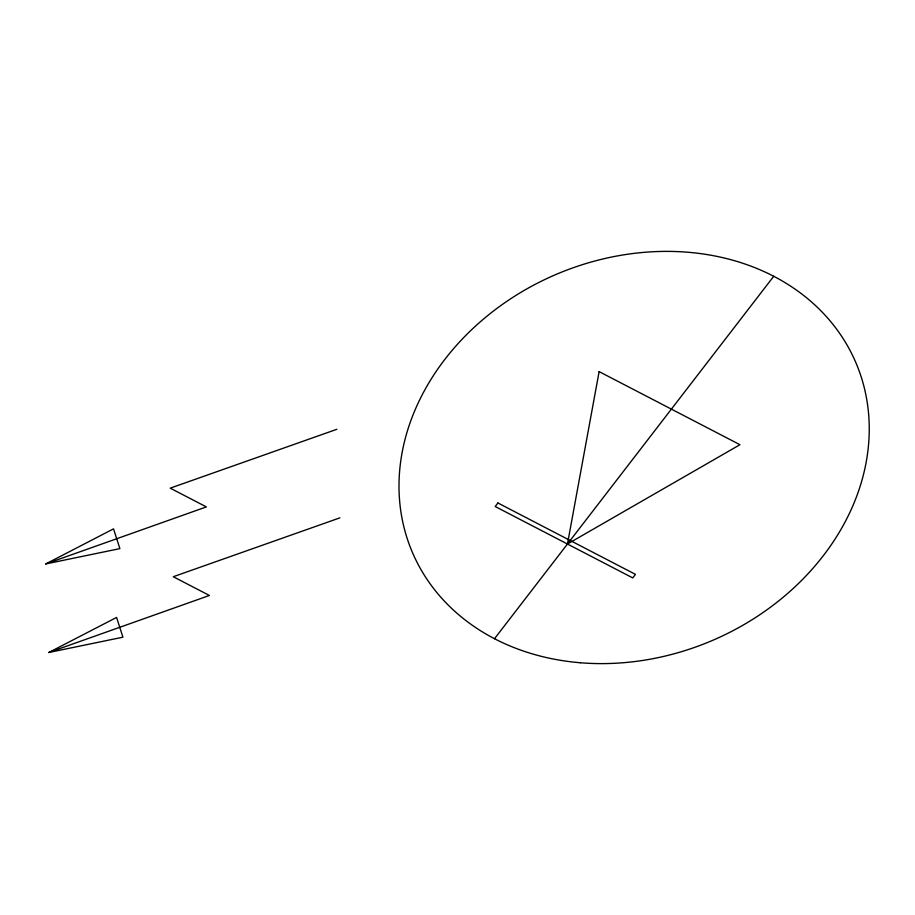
<?xml version="1.0" encoding="UTF-8"?>
<svg xmlns="http://www.w3.org/2000/svg" width="915" height="915" viewBox="0 0 915 915"><rect width="100%" height="100%" fill="white"/><g stroke="black" fill="none" stroke-linecap="round" stroke-linejoin="round"><path stroke-width="1.37" d="M494.5 638.727L773.735 276.273M45.75 563.937L113.529 528.859L119.888 548.623L45.75 563.937L206.367 506.91L170.224 488.153L336.857 429.295M48.792 652.498L116.571 617.431L122.93 637.183L48.792 652.498L209.409 595.471L173.267 576.725L339.9 517.856M599.119 371.616L567.46 544.025L739.949 444.713L599.119 371.616M497.92 502.976L495.198 506.521L632.745 577.903L635.468 574.368L497.92 502.976M580.259 662.746A241.183 199.013 -23.2 0 0 859.265 371.273A241.183 199.013 -23.2 0 0 462.83 338.481A241.183 199.013 -23.2 0 0 580.259 662.746"/></g></svg>
